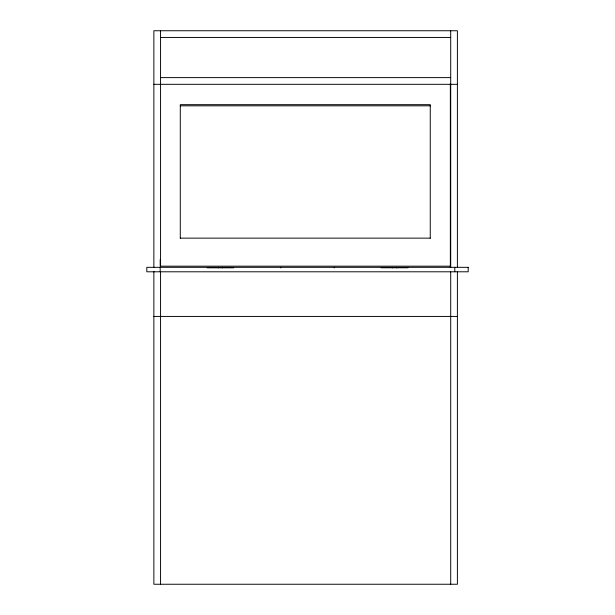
<?xml version="1.0" encoding="UTF-8"?>
<svg xmlns="http://www.w3.org/2000/svg" width="615" height="615" viewBox="0 0 615 615"><rect width="100%" height="100%" fill="white"/><g stroke="black" fill="none" stroke-linecap="round" stroke-linejoin="round"><path stroke-width="0.92" d="M160.561 37.446L450.703 37.446M160.561 77.621L450.703 77.621M153.865 84.317L457.399 84.317M180.287 105.826L430.254 105.826M180.287 238.143L430.254 238.143M450.341 266.172L160.2 266.172L160.2 259.461M207.178 267.802L233.738 267.802M381.154 267.771L407.93 267.771M153.865 316.425L457.399 316.425M457.399 267.533L457.399 30.75L153.865 30.75L153.865 267.533M457.399 271.369L457.399 584.25L153.865 584.25L153.865 271.369M454.8 267.325L454.8 271.792M450.703 30.75L450.703 267.533M450.703 271.792L450.703 584.25M450.341 83.655L450.341 267.617M430.254 238.343L430.254 104.665L180.287 104.665L180.287 238.343M396.775 267.325L396.775 267.886M392.309 267.325L392.309 267.886M334.283 267.325L334.283 267.886M280.717 267.325L280.717 267.886M222.692 267.325L222.692 267.886M218.225 267.325L218.225 267.886M160.561 30.75L160.561 267.348M160.561 271.792L160.561 584.25M160.2 267.325L160.2 271.792M468.192 267.325L146.808 267.325L146.808 271.792L468.192 271.792L468.192 267.325"/></g></svg>
